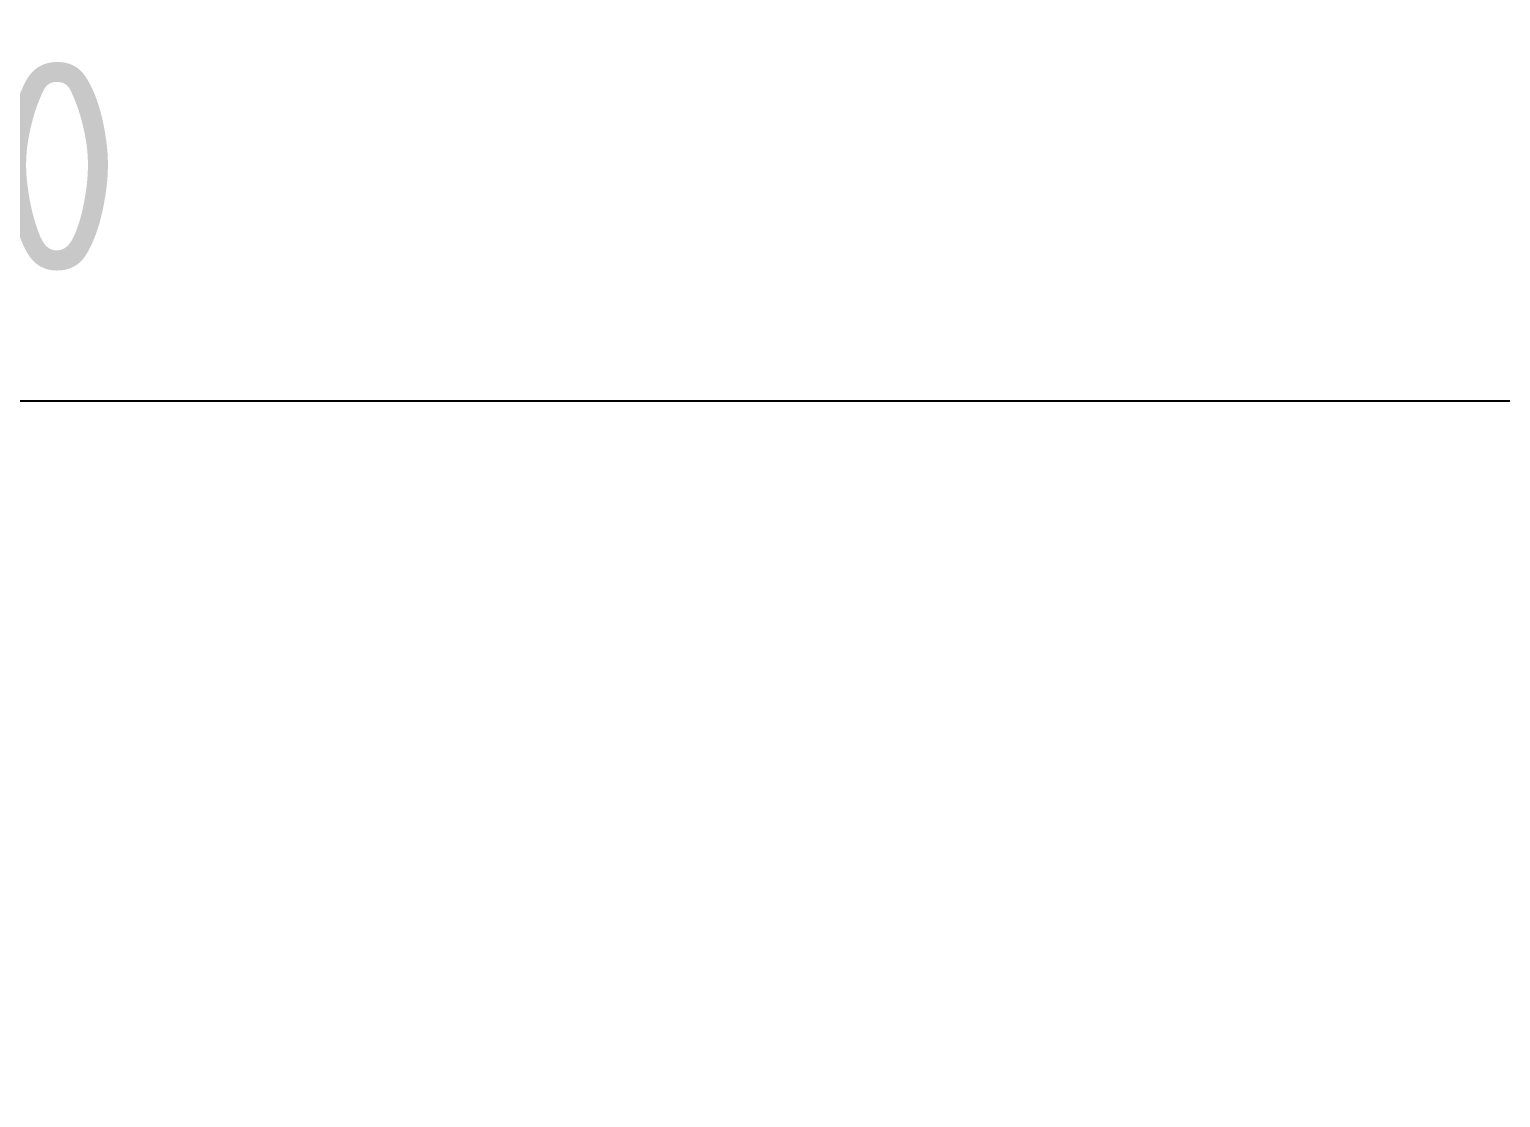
# Model space of a CAD drawing. Header units: millimetres. Extents: x 4969 to 37601, y -771 to 6478.
# Drawn here: x 28546.2 to 28726.7, y 924.4 to 1055.5 of the extents above; entities that cross this region are included whole.
import ezdxf

# ---------------------------------------------------------------- set-up
doc = ezdxf.new("R2010")
doc.units = ezdxf.units.MM
doc.header["$LTSCALE"] = 7
doc.header["$MEASUREMENT"] = 0
doc.layers.get('0').update_dxf_attribs({"linetype": 'CONTINUOUS'})
doc.layers.get('Defpoints').update_dxf_attribs({"linetype": 'CONTINUOUS'})
doc.styles.get("Standard").update_dxf_attribs({"font": 'ISOCP'})
doc.dimstyles.new('PS-8', dxfattribs={"dimscale": 8, "dimtxt": 3.2, "dimasz": 2.5, "dimexe": 2, "dimexo": 2.5, "dimgap": 2, "dimtad": 1, "dimtoh": 1, "dimrnd": 0.05, "dimzin": 12, "dimdsep": 46, "dimtxsty": 'Standard', "dimcen": 0, "dimclrt": 2, "dimazin": 3, "dimtfac": 1, "dimtofl": 0, "dimtmove": 0, "dimatfit": 3, "dimfxl": 0, "dimtolj": 1, "dimtzin": 0, "dimarcsym": 0})

# ---------------------------------------------------------------- blocks, each defined once
blk = doc.blocks.new('*D233')
at = {"color": 0, "lineweight": -2}
for p, q in [((28183.67, 944.4), (28183.67, 1025.9)), ((28883.67, 944.4), (28883.67, 1025.9)), ((28203.67, 1009.9), (28863.67, 1009.9))]:
    blk.add_line(p, q, dxfattribs=at)
at = {"color": 0}
for points in [[(28203.67, 1013.23), (28203.67, 1006.56), (28183.67, 1009.9)], [(28863.67, 1013.23), (28863.67, 1006.56), (28883.67, 1009.9)]]:
    blk.add_solid(points, dxfattribs=at)
at = {"layer": 'Defpoints', "color": 0}
for p in [(28883.67, 1009.9), (28183.67, 924.4), (28883.67, 924.4)]:
    blk.add_point(p, dxfattribs=at)
at = {"color": 2, "insert": (28533.67, 1038.7), "char_height": 25.6, "attachment_point": 5}
blk.add_mtext('\\A1;700', dxfattribs=at)

msp = doc.modelspace()

# ---------------------------------------------------------------- dimensions: what is measured, and where the dimension line sits
dim = msp.add_linear_dim(base=(28883.672, 1009.896, -0.01), p1=(28183.672, 924.397, -0.01), p2=(28883.672, 924.397, -0.01), dimstyle='PS-8')
dim.commit()
dim.dimension.update_dxf_attribs({"geometry": '*D233', "text_midpoint": (28533.672, 1038.696, -0.01)})

doc.saveas('drawing.dxf')
